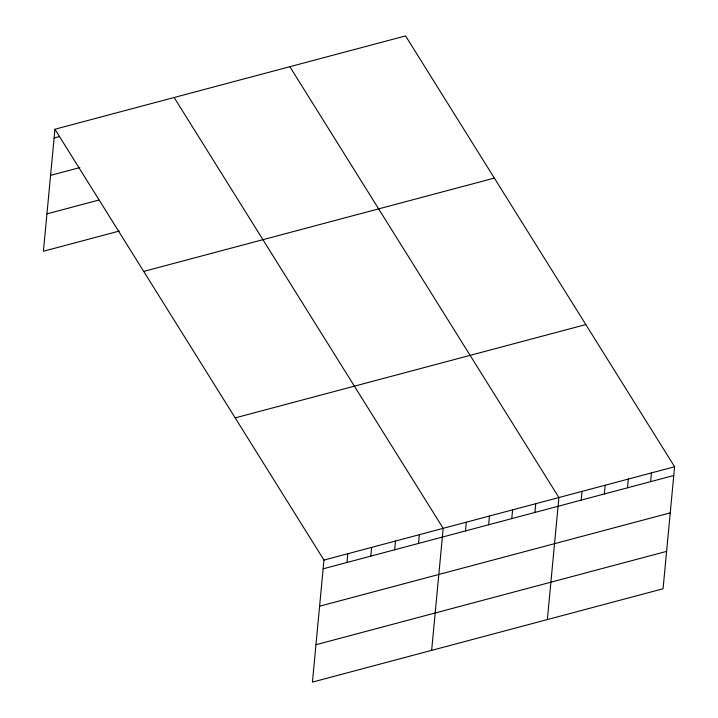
<?xml version="1.0" encoding="UTF-8"?>
<svg xmlns="http://www.w3.org/2000/svg" width="718" height="718" viewBox="0 0 718 718"><rect width="100%" height="100%" fill="white"/><g stroke="black" fill="none" stroke-linecap="round" stroke-linejoin="round"><path stroke-width="1.08" d="M54.936 129.231L323.962 560.076L312.429 682.1L663.064 588.769L674.597 466.745L405.571 35.9L54.936 129.231L43.403 251.255L119.269 231.061M346.982 562.472L347.808 553.731M370.82 556.127L371.646 547.385M394.667 549.782L395.492 541.04M418.513 543.436L419.339 534.686M431.644 650.364L443.177 528.34L174.151 97.504M465.497 530.925L466.323 522.183M488.635 524.768L489.461 516.018M511.781 518.611L512.607 509.861M534.919 512.446L535.745 503.704M547.358 619.562L558.891 497.538L289.866 66.702M581.203 500.132L582.029 491.381M604.35 493.966L605.175 485.224M627.487 487.809L628.313 479.059M650.634 481.643L651.459 472.902M54.11 137.982L59.531 136.537M50.574 175.363L79.842 167.572M46.939 213.874L98.958 200.026M143.717 271.413L494.352 178.082M235.181 417.894L585.816 324.563M323.962 560.076L674.597 466.745M323.136 568.818L673.771 475.487M319.6 606.207L670.235 512.867M315.965 644.719L666.6 551.388"/></g></svg>
